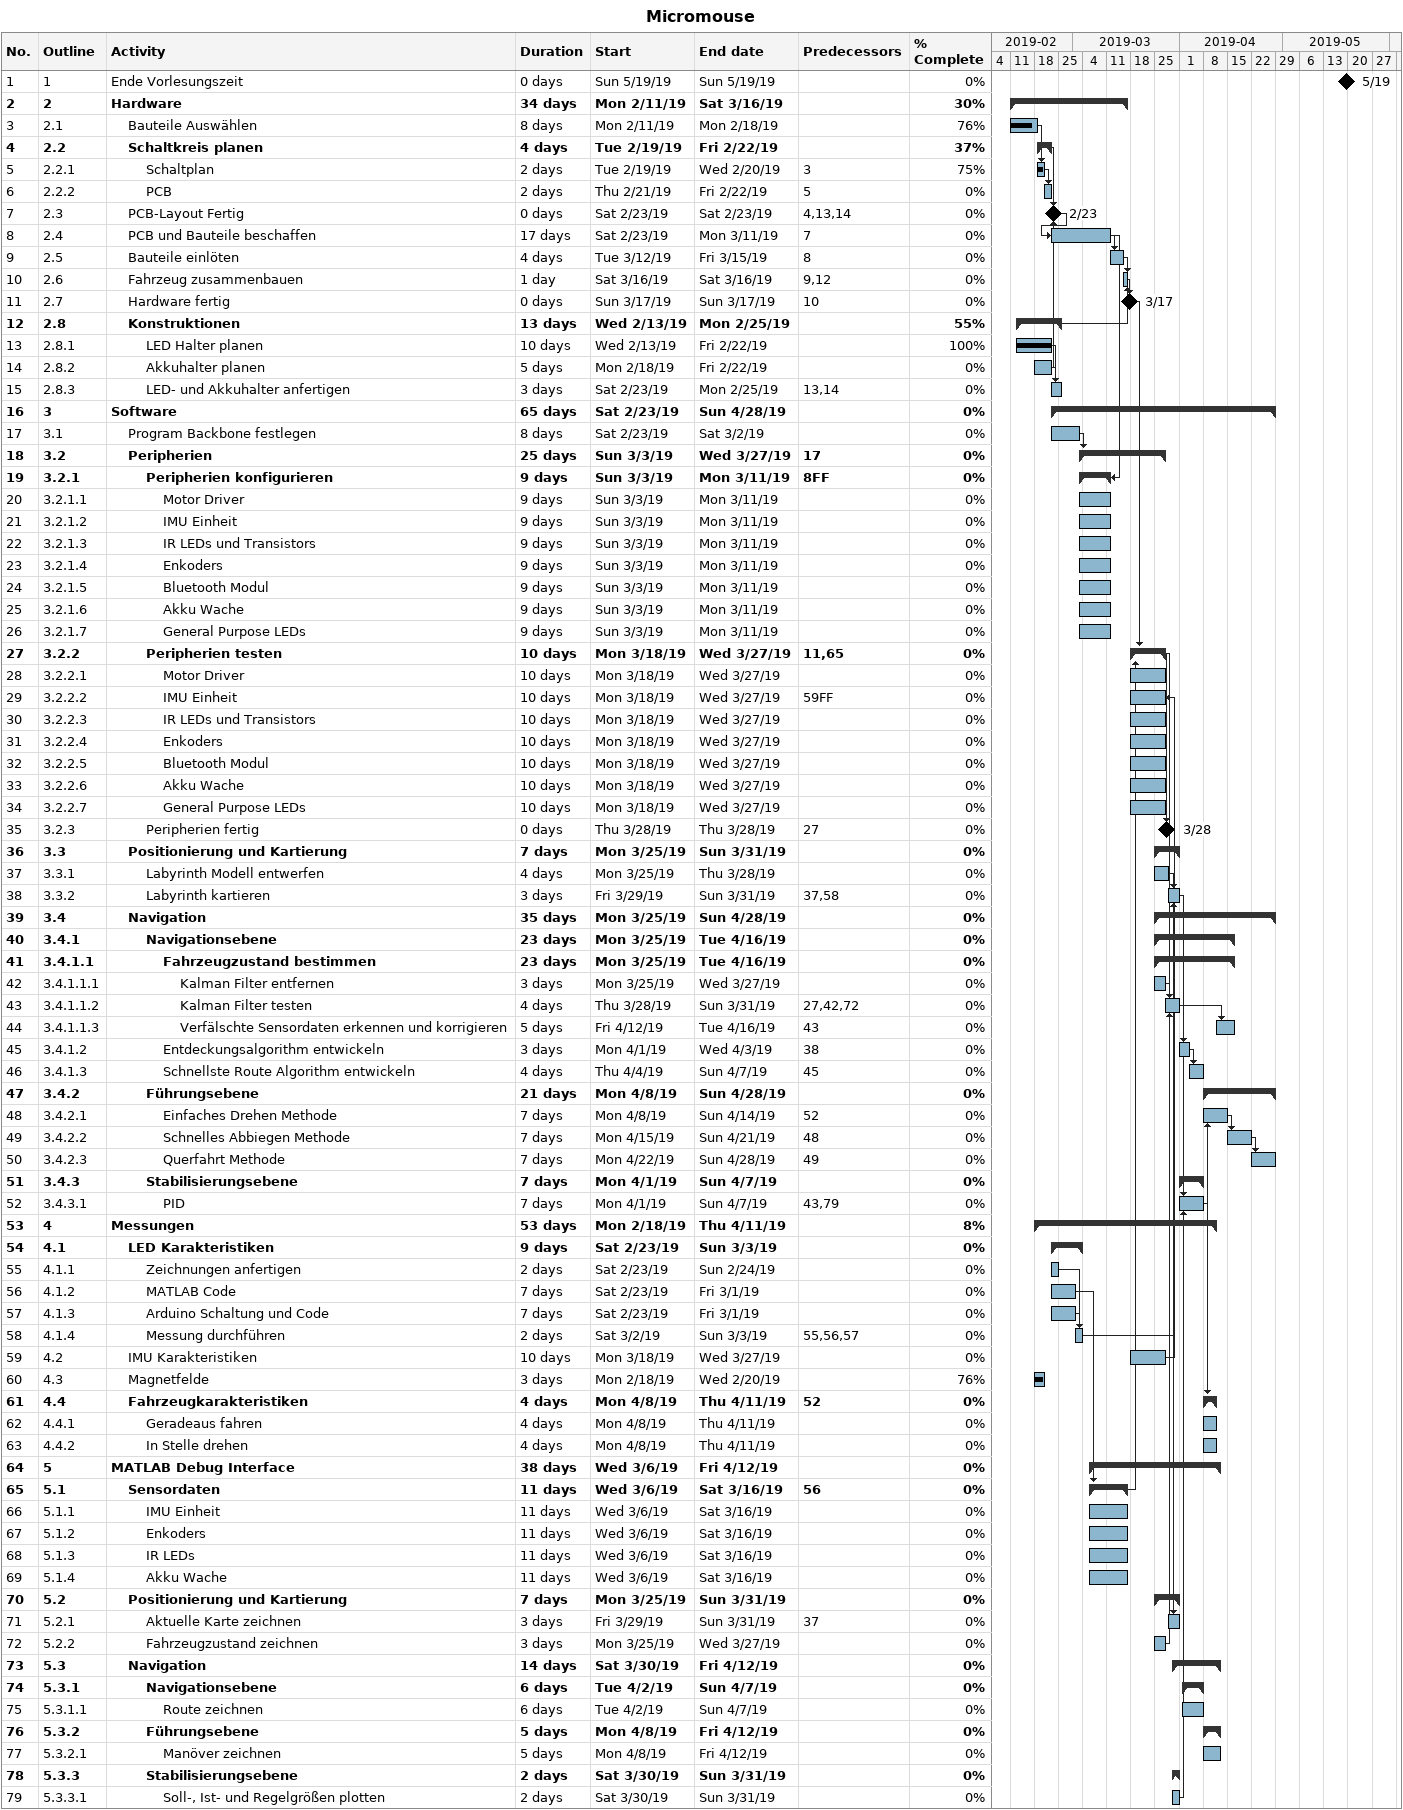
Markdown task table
Micromouse

| ID | WBS | Task | Duration | Start | Finish | Predecessors | % complete |
|---|---|---|---|---|---|---|---|
| 1 | 1 | Ende Vorlesungszeit | 0d | 2019-05-19 | 2019-05-19 |  | 0 |
| 2 | 2 | **Hardware** | 34d | 2019-02-11 | 2019-03-16 |  | 30 |
| 3 | 2.1 | Bauteile Auswählen | 8d | 2019-02-11 | 2019-02-18 |  | 76 |
| 4 | 2.2 | **Schaltkreis planen** | 4d | 2019-02-19 | 2019-02-22 |  | 37 |
| 5 | 2.2.1 | Schaltplan | 2d | 2019-02-19 | 2019-02-20 | 3 | 75 |
| 6 | 2.2.2 | PCB | 2d | 2019-02-21 | 2019-02-22 | 5 | 0 |
| 7 | 2.3 | PCB-Layout Fertig | 0d | 2019-02-23 | 2019-02-23 | 4, 13, 14 | 0 |
| 8 | 2.4 | PCB und Bauteile beschaffen | 17d | 2019-02-23 | 2019-03-11 | 7 | 0 |
| 9 | 2.5 | Bauteile einlöten | 4d | 2019-03-12 | 2019-03-15 | 8 | 0 |
| 10 | 2.6 | Fahrzeug zusammenbauen | 1d | 2019-03-16 | 2019-03-16 | 9, 12 | 0 |
| 11 | 2.7 | Hardware fertig | 0d | 2019-03-17 | 2019-03-17 | 10 | 0 |
| 12 | 2.8 | **Konstruktionen** | 13d | 2019-02-13 | 2019-02-25 |  | 55 |
| 13 | 2.8.1 | LED Halter planen | 10d | 2019-02-13 | 2019-02-22 |  | 100 |
| 14 | 2.8.2 | Akkuhalter planen | 5d | 2019-02-18 | 2019-02-22 |  | 0 |
| 15 | 2.8.3 | LED- und Akkuhalter anfertigen | 3d | 2019-02-23 | 2019-02-25 | 13, 14 | 0 |
| 16 | 3 | **Software** | 65d | 2019-02-23 | 2019-04-28 |  | 0 |
| 17 | 3.1 | Program Backbone festlegen | 8d | 2019-02-23 | 2019-03-02 |  | 0 |
| 18 | 3.2 | **Peripherien** | 25d | 2019-03-03 | 2019-03-27 | 17 | 0 |
| 19 | 3.2.1 | **Peripherien konfigurieren** | 9d | 2019-03-03 | 2019-03-11 | 8FF | 0 |
| 20 | 3.2.1.1 | Motor Driver | 9d | 2019-03-03 | 2019-03-11 |  | 0 |
| 21 | 3.2.1.2 | IMU Einheit | 9d | 2019-03-03 | 2019-03-11 |  | 0 |
| 22 | 3.2.1.3 | IR LEDs und Transistors | 9d | 2019-03-03 | 2019-03-11 |  | 0 |
| 23 | 3.2.1.4 | Enkoders | 9d | 2019-03-03 | 2019-03-11 |  | 0 |
| 24 | 3.2.1.5 | Bluetooth Modul | 9d | 2019-03-03 | 2019-03-11 |  | 0 |
| 25 | 3.2.1.6 | Akku Wache | 9d | 2019-03-03 | 2019-03-11 |  | 0 |
| 26 | 3.2.1.7 | General Purpose LEDs | 9d | 2019-03-03 | 2019-03-11 |  | 0 |
| 27 | 3.2.2 | **Peripherien testen** | 10d | 2019-03-18 | 2019-03-27 | 11, 65 | 0 |
| 28 | 3.2.2.1 | Motor Driver | 10d | 2019-03-18 | 2019-03-27 |  | 0 |
| 29 | 3.2.2.2 | IMU Einheit | 10d | 2019-03-18 | 2019-03-27 | 59FF | 0 |
| 30 | 3.2.2.3 | IR LEDs und Transistors | 10d | 2019-03-18 | 2019-03-27 |  | 0 |
| 31 | 3.2.2.4 | Enkoders | 10d | 2019-03-18 | 2019-03-27 |  | 0 |
| 32 | 3.2.2.5 | Bluetooth Modul | 10d | 2019-03-18 | 2019-03-27 |  | 0 |
| 33 | 3.2.2.6 | Akku Wache | 10d | 2019-03-18 | 2019-03-27 |  | 0 |
| 34 | 3.2.2.7 | General Purpose LEDs | 10d | 2019-03-18 | 2019-03-27 |  | 0 |
| 35 | 3.2.3 | Peripherien fertig | 0d | 2019-03-28 | 2019-03-28 | 27 | 0 |
| 36 | 3.3 | **Positionierung und Kartierung** | 7d | 2019-03-25 | 2019-03-31 |  | 0 |
| 37 | 3.3.1 | Labyrinth Modell entwerfen | 4d | 2019-03-25 | 2019-03-28 |  | 0 |
| 38 | 3.3.2 | Labyrinth kartieren | 3d | 2019-03-29 | 2019-03-31 | 37, 58 | 0 |
| 39 | 3.4 | **Navigation** | 35d | 2019-03-25 | 2019-04-28 |  | 0 |
| 40 | 3.4.1 | **Navigationsebene** | 23d | 2019-03-25 | 2019-04-16 |  | 0 |
| 41 | 3.4.1.1 | **Fahrzeugzustand bestimmen** | 23d | 2019-03-25 | 2019-04-16 |  | 0 |
| 42 | 3.4.1.1.1 | Kalman Filter entfernen | 3d | 2019-03-25 | 2019-03-27 |  | 0 |
| 43 | 3.4.1.1.2 | Kalman Filter testen | 4d | 2019-03-28 | 2019-03-31 | 27, 42, 72 | 0 |
| 44 | 3.4.1.1.3 | Verfälschte Sensordaten erkennen und korrigieren | 5d | 2019-04-12 | 2019-04-16 | 43 | 0 |
| 45 | 3.4.1.2 | Entdeckungsalgorithm entwickeln | 3d | 2019-04-01 | 2019-04-03 | 38 | 0 |
| 46 | 3.4.1.3 | Schnellste Route Algorithm entwickeln | 4d | 2019-04-04 | 2019-04-07 | 45 | 0 |
| 47 | 3.4.2 | **Führungsebene** | 21d | 2019-04-08 | 2019-04-28 |  | 0 |
| 48 | 3.4.2.1 | Einfaches Drehen Methode | 7d | 2019-04-08 | 2019-04-14 | 52 | 0 |
| 49 | 3.4.2.2 | Schnelles Abbiegen Methode | 7d | 2019-04-15 | 2019-04-21 | 48 | 0 |
| 50 | 3.4.2.3 | Querfahrt Methode | 7d | 2019-04-22 | 2019-04-28 | 49 | 0 |
| 51 | 3.4.3 | **Stabilisierungsebene** | 7d | 2019-04-01 | 2019-04-07 |  | 0 |
| 52 | 3.4.3.1 | PID | 7d | 2019-04-01 | 2019-04-07 | 43, 79 | 0 |
| 53 | 4 | **Messungen** | 53d | 2019-02-18 | 2019-04-11 |  | 8 |
| 54 | 4.1 | **LED Karakteristiken** | 9d | 2019-02-23 | 2019-03-03 |  | 0 |
| 55 | 4.1.1 | Zeichnungen anfertigen | 2d | 2019-02-23 | 2019-02-24 |  | 0 |
| 56 | 4.1.2 | MATLAB Code | 7d | 2019-02-23 | 2019-03-01 |  | 0 |
| 57 | 4.1.3 | Arduino Schaltung und Code | 7d | 2019-02-23 | 2019-03-01 |  | 0 |
| 58 | 4.1.4 | Messung durchführen | 2d | 2019-03-02 | 2019-03-03 | 55, 56, 57 | 0 |
| 59 | 4.2 | IMU Karakteristiken | 10d | 2019-03-18 | 2019-03-27 |  | 0 |
| 60 | 4.3 | Magnetfelde | 3d | 2019-02-18 | 2019-02-20 |  | 76 |
| 61 | 4.4 | **Fahrzeugkarakteristiken** | 4d | 2019-04-08 | 2019-04-11 | 52 | 0 |
| 62 | 4.4.1 | Geradeaus fahren | 4d | 2019-04-08 | 2019-04-11 |  | 0 |
| 63 | 4.4.2 | In Stelle drehen | 4d | 2019-04-08 | 2019-04-11 |  | 0 |
| 64 | 5 | **MATLAB Debug Interface** | 38d | 2019-03-06 | 2019-04-12 |  | 0 |
| 65 | 5.1 | **Sensordaten** | 11d | 2019-03-06 | 2019-03-16 | 56 | 0 |
| 66 | 5.1.1 | IMU Einheit | 11d | 2019-03-06 | 2019-03-16 |  | 0 |
| 67 | 5.1.2 | Enkoders | 11d | 2019-03-06 | 2019-03-16 |  | 0 |
| 68 | 5.1.3 | IR LEDs | 11d | 2019-03-06 | 2019-03-16 |  | 0 |
| 69 | 5.1.4 | Akku Wache | 11d | 2019-03-06 | 2019-03-16 |  | 0 |
| 70 | 5.2 | **Positionierung und Kartierung** | 7d | 2019-03-25 | 2019-03-31 |  | 0 |
| 71 | 5.2.1 | Aktuelle Karte zeichnen | 3d | 2019-03-29 | 2019-03-31 | 37 | 0 |
| 72 | 5.2.2 | Fahrzeugzustand zeichnen | 3d | 2019-03-25 | 2019-03-27 |  | 0 |
| 73 | 5.3 | **Navigation** | 14d | 2019-03-30 | 2019-04-12 |  | 0 |
| 74 | 5.3.1 | **Navigationsebene** | 6d | 2019-04-02 | 2019-04-07 |  | 0 |
| 75 | 5.3.1.1 | Route zeichnen | 6d | 2019-04-02 | 2019-04-07 |  | 0 |
| 76 | 5.3.2 | **Führungsebene** | 5d | 2019-04-08 | 2019-04-12 |  | 0 |
| 77 | 5.3.2.1 | Manöver zeichnen | 5d | 2019-04-08 | 2019-04-12 |  | 0 |
| 78 | 5.3.3 | **Stabilisierungsebene** | 2d | 2019-03-30 | 2019-03-31 |  | 0 |
| 79 | 5.3.3.1 | Soll-, Ist- und Regelgrößen plotten | 2d | 2019-03-30 | 2019-03-31 |  | 0 |
